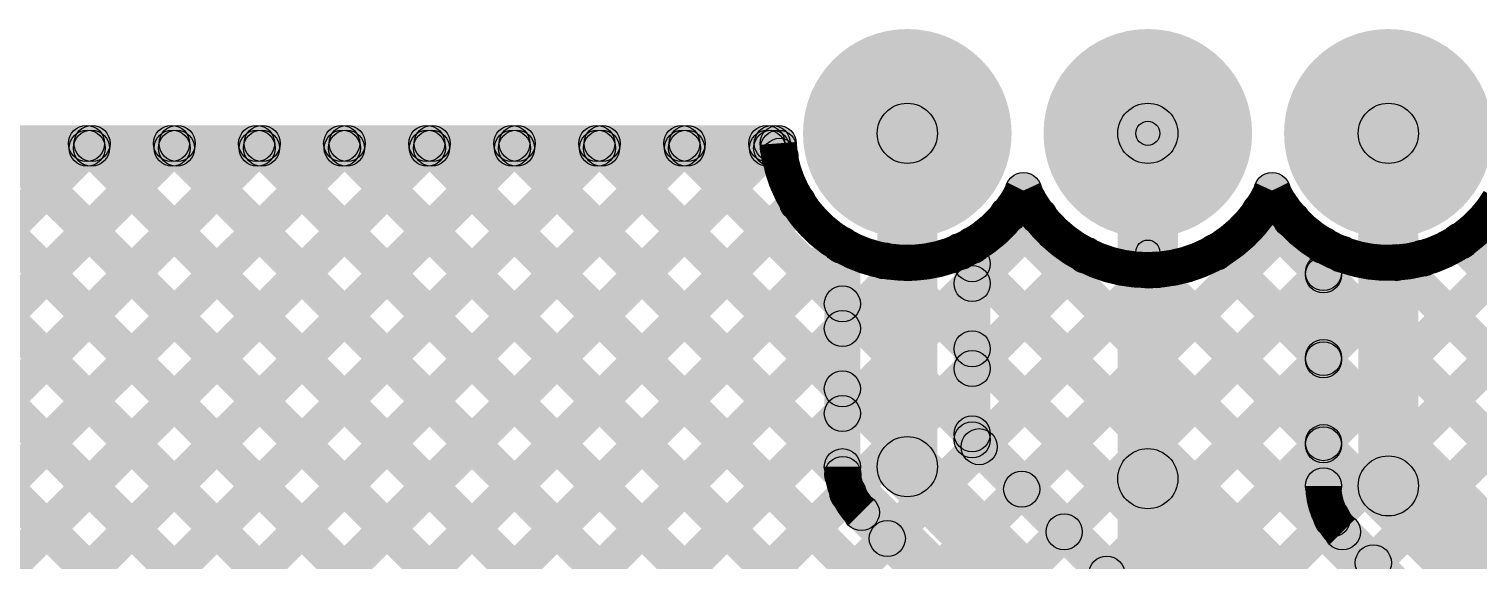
# Model space of a CAD drawing. Header units: millimetres. Extents: x 0 to 212, y 0 to 213.
# Drawn here: x 0.194 to 0.797, y 3.028 to 3.249 of the extents above; entities that cross this region are included whole.
import ezdxf

# ---------------------------------------------------------------- set-up
doc = ezdxf.new("R2010")
doc.units = ezdxf.units.MM
doc.header["$MEASUREMENT"] = 0
for name, color, linetype in [('BottomLayer', 5, 'Continuous'), ('BottomSolder', 6, 'Continuous'), ('PadHoleLayer', 156, 'Continuous'), ('TopLayer', 1, 'Continuous'), ('TopSolder', 216, 'Continuous')]:
    doc.layers.add(name, color=color, linetype=linetype)

# ---------------------------------------------------------------- blocks, each defined once
blk = doc.blocks.new('HDR_M_1X4_B_3')
at = {"layer": 'BottomLayer'}
blk.add_hatch(color=5, dxfattribs=at).paths.add_polyline_path([(-0.03937, 0.03937), (0.03937, 0.03937), (0.03937, -0.03937), (-0.03937, -0.03937)])
h = blk.add_hatch(color=5, dxfattribs=at)
edge = h.paths.add_edge_path()
edge.add_arc((0.1, 0), 0.03937, 0, 360)
h = blk.add_hatch(color=5, dxfattribs=at)
edge = h.paths.add_edge_path()
edge.add_arc((0.2, 0), 0.03937, 0, 360)
h = blk.add_hatch(color=5, dxfattribs=at)
edge = h.paths.add_edge_path()
edge.add_arc((0.3, 0), 0.03937, 0, 360)
at = {"layer": 'BottomSolder'}
blk.add_hatch(color=6, dxfattribs=at).paths.add_polyline_path([(-0.04337, 0.04337), (0.04337, 0.04337), (0.04337, -0.04337), (-0.04337, -0.04337)])
h = blk.add_hatch(color=6, dxfattribs=at)
edge = h.paths.add_edge_path()
edge.add_arc((0.1, 0), 0.04337, 0, 360)
h = blk.add_hatch(color=6, dxfattribs=at)
edge = h.paths.add_edge_path()
edge.add_arc((0.2, 0), 0.04337, 0, 360)
h = blk.add_hatch(color=6, dxfattribs=at)
edge = h.paths.add_edge_path()
edge.add_arc((0.3, 0), 0.04337, 0, 360)
at = {"layer": 'PadHoleLayer'}
h = blk.add_hatch(color=156, dxfattribs=at)
edge = h.paths.add_edge_path()
edge.add_arc((0, 0), 0.02008, 0, 360)
h = blk.add_hatch(color=156, dxfattribs=at)
edge = h.paths.add_edge_path()
edge.add_arc((0.1, 0), 0.02008, 0, 360)
h = blk.add_hatch(color=156, dxfattribs=at)
edge = h.paths.add_edge_path()
edge.add_arc((0.2, 0), 0.02008, 0, 360)
h = blk.add_hatch(color=156, dxfattribs=at)
edge = h.paths.add_edge_path()
edge.add_arc((0.3, 0), 0.02008, 0, 360)
at = {"layer": 'TopLayer'}
blk.add_hatch(color=1, dxfattribs=at).paths.add_polyline_path([(-0.03937, 0.03937), (0.03937, 0.03937), (0.03937, -0.03937), (-0.03937, -0.03937)])
h = blk.add_hatch(color=1, dxfattribs=at)
edge = h.paths.add_edge_path()
edge.add_arc((0.1, 0), 0.03937, 0, 360)
h = blk.add_hatch(color=1, dxfattribs=at)
edge = h.paths.add_edge_path()
edge.add_arc((0.2, 0), 0.03937, 0, 360)
h = blk.add_hatch(color=1, dxfattribs=at)
edge = h.paths.add_edge_path()
edge.add_arc((0.3, 0), 0.03937, 0, 360)
at = {"layer": 'TopSolder'}
blk.add_hatch(color=216, dxfattribs=at).paths.add_polyline_path([(-0.04337, 0.04337), (0.04337, 0.04337), (0.04337, -0.04337), (-0.04337, -0.04337)])
h = blk.add_hatch(color=216, dxfattribs=at)
edge = h.paths.add_edge_path()
edge.add_arc((0.1, 0), 0.04337, 0, 360)
h = blk.add_hatch(color=216, dxfattribs=at)
edge = h.paths.add_edge_path()
edge.add_arc((0.2, 0), 0.04337, 0, 360)
h = blk.add_hatch(color=216, dxfattribs=at)
edge = h.paths.add_edge_path()
edge.add_arc((0.3, 0), 0.04337, 0, 360)

msp = doc.modelspace()

# ---------------------------------------------------------------- hatches: boundary and pattern name
at = {"layer": 'BottomLayer'}
h = msp.add_hatch(color=5, dxfattribs=at)
edge = h.paths.add_edge_path()
edge.add_arc((0.65943, 3.20518), 0.0125, 0, 360)
for points in [[(0.11732, 3.1935), (0.11732, 3.2085), (0.50572, 3.2085), (0.50572, 3.1935)], [(-0.0077, 2.75011), (-0.0183, 2.76071), (0.42729, 3.2063), (0.43789, 3.1957)], [(-0.0077, 2.78546), (-0.0183, 2.79607), (0.39193, 3.2063), (0.40254, 3.1957)], [(-0.0077, 2.85617), (-0.0183, 2.86678), (0.32122, 3.2063), (0.33183, 3.1957)], [(-0.0077, 2.89153), (-0.0183, 2.90213), (0.28587, 3.2063), (0.29647, 3.1957)], [(-0.0077, 2.82082), (-0.0183, 2.83142), (0.35658, 3.2063), (0.36718, 3.1957)], [(-0.0077, 2.92688), (-0.0183, 2.93749), (0.25051, 3.2063), (0.26112, 3.1957)], [(-0.0077, 2.96224), (-0.0183, 2.97284), (0.21516, 3.2063), (0.22576, 3.1957)], [(0.01086, 2.73331), (0.00026, 2.74392), (0.46264, 3.2063), (0.47325, 3.1957)], [(0.03478, 2.72187), (0.02418, 2.73248), (0.498, 3.2063), (0.50861, 3.1957)], [(0.14218, 3.1957), (0.15279, 3.2063), (0.56696, 2.79214), (0.55635, 2.78153)], [(0.17754, 3.1957), (0.18815, 3.2063), (0.58463, 2.80982), (0.57403, 2.79921)], [(0.2129, 3.1957), (0.2235, 3.2063), (0.60231, 2.82749), (0.5917, 2.81689)], [(0.24825, 3.1957), (0.25886, 3.2063), (0.61999, 2.84517), (0.60938, 2.83457)], [(0.28361, 3.1957), (0.29421, 3.2063), (0.63767, 2.86285), (0.62706, 2.85224)], [(0.31896, 3.1957), (0.32957, 3.2063), (0.65534, 2.88053), (0.64474, 2.86992)], [(0.35432, 3.1957), (0.36492, 3.2063), (0.67302, 2.89821), (0.66241, 2.8876)], [(0.38967, 3.1957), (0.40028, 3.2063), (0.6907, 2.91588), (0.68009, 2.90528)], [(0.42503, 3.1957), (0.43563, 3.2063), (0.70838, 2.93356), (0.69777, 2.92295)], [(0.46038, 3.1957), (0.47099, 3.2063), (0.72605, 2.95124), (0.71545, 2.94063)], [(0.49574, 3.1957), (0.50634, 3.2063), (0.51171, 3.20094), (0.50111, 3.19033)], [(0.67193, 2.95143), (0.64693, 2.95143), (0.64693, 3.20518), (0.67193, 3.20518)], [(0.66443, 3.15581), (0.65443, 3.15581), (0.65443, 3.20518), (0.66443, 3.20518)], [(0.11288, 3.18965), (0.12348, 3.20026), (0.54928, 2.77446), (0.53867, 2.76386)], [(0.05035, 2.70208), (0.03974, 2.71269), (0.50865, 3.1816), (0.51926, 3.17099)], [(0.70081, 3.1674), (0.71142, 3.17801), (0.83212, 3.0573), (0.82151, 3.0467)], [(0.04982, 2.59549), (0.03921, 2.6061), (0.60899, 3.17588), (0.6196, 3.16527)], [(0.06509, 2.5047), (0.05449, 2.5153), (0.71387, 3.17469), (0.72447, 3.16408)], [(0.59607, 3.16608), (0.60668, 3.17668), (0.77909, 3.00427), (0.76848, 2.99366)], [(0.11162, 3.15555), (0.12223, 3.16615), (0.5316, 2.75678), (0.52099, 2.74618)], [(0.78392, 3.155), (0.79453, 3.16561), (0.88483, 3.0753), (0.87423, 3.0647)], [(0.04994, 2.56025), (0.03933, 2.57086), (0.62829, 3.15982), (0.6389, 3.14921)], [(0.05555, 2.67193), (0.04494, 2.68254), (0.52659, 3.16418), (0.53719, 3.15358)], [(0.10045, 2.5047), (0.08984, 2.5153), (0.73475, 3.16022), (0.74536, 3.14961)], [(0.5761, 3.15069), (0.5867, 3.1613), (0.76141, 2.98659), (0.7508, 2.97599)], [(0.68235, 3.15051), (0.69296, 3.16111), (0.81444, 3.03963), (0.80384, 3.02902)], [(0.0359, 2.61692), (0.02529, 2.62753), (0.55438, 3.15661), (0.56498, 3.14601)], [(0.05284, 2.5278), (0.04223, 2.53841), (0.65754, 3.15372), (0.66815, 3.14311)], [(0.1358, 2.5047), (0.1252, 2.5153), (0.76845, 3.15855), (0.77905, 3.14795)], [(0.17116, 2.5047), (0.16055, 2.5153), (0.80186, 3.15661), (0.81247, 3.14601)], [(0.20651, 2.5047), (0.19591, 2.5153), (0.83722, 3.15661), (0.84782, 3.14601)], [(0.24187, 2.5047), (0.23126, 2.5153), (0.87257, 3.15661), (0.88318, 3.14601)], [(0.27722, 2.5047), (0.26662, 2.5153), (0.90793, 3.15661), (0.91853, 3.14601)], [(0.54457, 3.14686), (0.55518, 3.15747), (0.74373, 2.96892), (0.73313, 2.95831)], [(0.65449, 3.14301), (0.6651, 3.15362), (0.79677, 3.02195), (0.78616, 3.01134)], [(0.75746, 3.14611), (0.76806, 3.15672), (0.85137, 3.07341), (0.84076, 3.0628)], [(0.10298, 3.12884), (0.11359, 3.13944), (0.51392, 2.73911), (0.50332, 2.7285)], [(0.29012, 2.5047), (0.27951, 2.5153), (0.8316, 3.0674), (0.84221, 3.05679)]]:
    msp.add_hatch(color=5, dxfattribs=at).paths.add_polyline_path(points)
h = msp.add_hatch(color=5, dxfattribs=at)
edge = h.paths.add_edge_path()
edge.add_arc((0.2182, 3.201), 0.0075, 0, 360)
h = msp.add_hatch(color=5, dxfattribs=at)
edge = h.paths.add_edge_path()
edge.add_arc((0.22046, 3.201), 0.0075, 0, 360)
h = msp.add_hatch(color=5, dxfattribs=at)
edge = h.paths.add_edge_path()
edge.add_arc((0.25355, 3.201), 0.0075, 0, 360)
h = msp.add_hatch(color=5, dxfattribs=at)
edge = h.paths.add_edge_path()
edge.add_arc((0.25581, 3.201), 0.0075, 0, 360)
h = msp.add_hatch(color=5, dxfattribs=at)
edge = h.paths.add_edge_path()
edge.add_arc((0.28891, 3.201), 0.0075, 0, 360)
h = msp.add_hatch(color=5, dxfattribs=at)
edge = h.paths.add_edge_path()
edge.add_arc((0.29117, 3.201), 0.0075, 0, 360)
h = msp.add_hatch(color=5, dxfattribs=at)
edge = h.paths.add_edge_path()
edge.add_arc((0.32426, 3.201), 0.0075, 0, 360)
h = msp.add_hatch(color=5, dxfattribs=at)
edge = h.paths.add_edge_path()
edge.add_arc((0.32653, 3.201), 0.0075, 0, 360)
h = msp.add_hatch(color=5, dxfattribs=at)
edge = h.paths.add_edge_path()
edge.add_arc((0.35962, 3.201), 0.0075, 0, 360)
h = msp.add_hatch(color=5, dxfattribs=at)
edge = h.paths.add_edge_path()
edge.add_arc((0.36188, 3.201), 0.0075, 0, 360)
h = msp.add_hatch(color=5, dxfattribs=at)
edge = h.paths.add_edge_path()
edge.add_arc((0.39498, 3.201), 0.0075, 0, 360)
h = msp.add_hatch(color=5, dxfattribs=at)
edge = h.paths.add_edge_path()
edge.add_arc((0.39724, 3.201), 0.0075, 0, 360)
h = msp.add_hatch(color=5, dxfattribs=at)
edge = h.paths.add_edge_path()
edge.add_arc((0.43033, 3.201), 0.0075, 0, 360)
h = msp.add_hatch(color=5, dxfattribs=at)
edge = h.paths.add_edge_path()
edge.add_arc((0.43259, 3.201), 0.0075, 0, 360)
h = msp.add_hatch(color=5, dxfattribs=at)
edge = h.paths.add_edge_path()
edge.add_arc((0.46569, 3.201), 0.0075, 0, 360)
h = msp.add_hatch(color=5, dxfattribs=at)
edge = h.paths.add_edge_path()
edge.add_arc((0.46795, 3.201), 0.0075, 0, 360)
h = msp.add_hatch(color=5, dxfattribs=at)
edge = h.paths.add_edge_path()
edge.add_arc((0.50104, 3.201), 0.0075, 0, 360)
h = msp.add_hatch(color=5, dxfattribs=at)
edge = h.paths.add_edge_path()
edge.add_arc((0.5033, 3.201), 0.0075, 0, 360)
h = msp.add_hatch(color=5, dxfattribs=at)
edge = h.paths.add_edge_path()
edge.add_arc((0.50572, 3.201), 0.0075, 0, 360)
h = msp.add_hatch(color=5, dxfattribs=at)
edge = h.paths.add_edge_path()
edge.add_arc((0.50572, 3.201), 0.0075, 0, 360)
h = msp.add_hatch(color=5, dxfattribs=at)
edge = h.paths.add_edge_path()
edge.add_arc((0.65943, 3.20518), 0.005, 0, 360)
h = msp.add_hatch(color=5, dxfattribs=at)
edge = h.paths.add_edge_path()
edge.add_arc((0.50641, 3.19563), 0.0075, 0, 360)
h = msp.add_hatch(color=5, dxfattribs=at)
edge = h.paths.add_edge_path()
edge.add_arc((0.51395, 3.1763), 0.0075, 0, 360)
h = msp.add_hatch(color=5, dxfattribs=at)
edge = h.paths.add_edge_path()
edge.add_arc((0.60776, 3.1814), 0.0075, 0, 360)
h = msp.add_hatch(color=5, dxfattribs=at)
edge = h.paths.add_edge_path()
edge.add_arc((0.60776, 3.1814), 0.0075, 0, 360)
h = msp.add_hatch(color=5, dxfattribs=at)
edge = h.paths.add_edge_path()
edge.add_arc((0.71109, 3.1814), 0.0075, 0, 360)
h = msp.add_hatch(color=5, dxfattribs=at)
edge = h.paths.add_edge_path()
edge.add_arc((0.71109, 3.1814), 0.0075, 0, 360)
h = msp.add_hatch(color=5, dxfattribs=at)
edge = h.paths.add_edge_path()
edge.add_arc((0.60137, 3.17138), 0.0075, 0, 360)
h = msp.add_hatch(color=5, dxfattribs=at)
edge = h.paths.add_edge_path()
edge.add_arc((0.6143, 3.17057), 0.0075, 0, 360)
h = msp.add_hatch(color=5, dxfattribs=at)
edge = h.paths.add_edge_path()
edge.add_arc((0.70611, 3.17271), 0.0075, 0, 360)
h = msp.add_hatch(color=5, dxfattribs=at)
edge = h.paths.add_edge_path()
edge.add_arc((0.71917, 3.16938), 0.0075, 0, 360)
h = msp.add_hatch(color=5, dxfattribs=at)
edge = h.paths.add_edge_path()
edge.add_arc((0.53189, 3.15888), 0.0075, 0, 360)
h = msp.add_hatch(color=5, dxfattribs=at)
edge = h.paths.add_edge_path()
edge.add_arc((0.78923, 3.1603), 0.0075, 0, 360)
h = msp.add_hatch(color=5, dxfattribs=at)
edge = h.paths.add_edge_path()
edge.add_arc((0.54988, 3.15216), 0.0075, 0, 360)
h = msp.add_hatch(color=5, dxfattribs=at)
edge = h.paths.add_edge_path()
edge.add_arc((0.5814, 3.156), 0.0075, 0, 360)
h = msp.add_hatch(color=5, dxfattribs=at)
edge = h.paths.add_edge_path()
edge.add_arc((0.63359, 3.15452), 0.0075, 0, 360)
h = msp.add_hatch(color=5, dxfattribs=at)
edge = h.paths.add_edge_path()
edge.add_arc((0.65943, 3.15581), 0.005, 0, 360)
h = msp.add_hatch(color=5, dxfattribs=at)
edge = h.paths.add_edge_path()
edge.add_arc((0.68765, 3.15581), 0.0075, 0, 360)
h = msp.add_hatch(color=5, dxfattribs=at)
edge = h.paths.add_edge_path()
edge.add_arc((0.74006, 3.15491), 0.0075, 0, 360)
h = msp.add_hatch(color=5, dxfattribs=at)
edge = h.paths.add_edge_path()
edge.add_arc((0.77375, 3.15325), 0.0075, 0, 360)
h = msp.add_hatch(color=5, dxfattribs=at)
edge = h.paths.add_edge_path()
edge.add_arc((0.55968, 3.15131), 0.0075, 0, 360)
h = msp.add_hatch(color=5, dxfattribs=at)
edge = h.paths.add_edge_path()
edge.add_arc((0.6598, 3.14831), 0.0075, 0, 360)
h = msp.add_hatch(color=5, dxfattribs=at)
edge = h.paths.add_edge_path()
edge.add_arc((0.66285, 3.14841), 0.0075, 0, 360)
h = msp.add_hatch(color=5, dxfattribs=at)
edge = h.paths.add_edge_path()
edge.add_arc((0.76276, 3.15141), 0.0075, 0, 360)
at = {"layer": 'TopLayer'}
h = msp.add_hatch(color=1, dxfattribs=at)
edge = h.paths.add_edge_path()
edge.add_arc((0.55943, 3.20518), 0.0125, 0, 360)
h = msp.add_hatch(color=1, dxfattribs=at)
edge = h.paths.add_edge_path()
edge.add_arc((0.65943, 3.20518), 0.0125, 0, 360)
h = msp.add_hatch(color=1, dxfattribs=at)
edge = h.paths.add_edge_path()
edge.add_arc((0.75943, 3.20518), 0.0125, 0, 360)
h = msp.add_hatch(color=1, dxfattribs=at)
edge = h.paths.add_edge_path()
edge.add_arc((0.65943, 3.20518), 0.005, 0, 360)
for points in [[(-0.0087, 2.81982), (-0.0193, 2.83042), (0.35458, 3.2043), (0.36518, 3.1937)], [(-0.0087, 2.85517), (-0.0193, 2.86578), (0.31922, 3.2043), (0.32983, 3.1937)], [(-0.0087, 2.89053), (-0.0193, 2.90113), (0.28387, 3.2043), (0.29447, 3.1937)], [(-0.0087, 2.92588), (-0.0193, 2.93649), (0.24851, 3.2043), (0.25912, 3.1937)], [(-0.0087, 2.74911), (-0.0193, 2.75971), (0.42529, 3.2043), (0.43589, 3.1937)], [(-0.0087, 2.78446), (-0.0193, 2.79507), (0.38993, 3.2043), (0.40054, 3.1937)], [(0.01086, 2.73331), (0.00026, 2.74392), (0.46064, 3.2043), (0.47125, 3.1937)], [(0.03478, 2.72187), (0.02418, 2.73248), (0.496, 3.2043), (0.50661, 3.1937)], [(0.13603, 3.10597), (0.12542, 3.11657), (0.21316, 3.2043), (0.22376, 3.1937)], [(0.14418, 3.1937), (0.15479, 3.2043), (0.80246, 2.55664), (0.79185, 2.54603)], [(0.1482, 3.1915), (0.1482, 3.2065), (0.50591, 3.2065), (0.50591, 3.1915)], [(0.17954, 3.1937), (0.19015, 3.2043), (0.82013, 2.57432), (0.80953, 2.56371)], [(0.2149, 3.1937), (0.2255, 3.2043), (0.83781, 2.59199), (0.8272, 2.58139)], [(0.25025, 3.1937), (0.26086, 3.2043), (0.85549, 2.60967), (0.84488, 2.59907)], [(0.28561, 3.1937), (0.29621, 3.2043), (0.87317, 2.62735), (0.86256, 2.61674)], [(0.32096, 3.1937), (0.33157, 3.2043), (0.8914, 2.64447), (0.8808, 2.63386)], [(0.35632, 3.1937), (0.36692, 3.2043), (0.92288, 2.64834), (0.91228, 2.63774)], [(0.39167, 3.1937), (0.40228, 3.2043), (0.53792, 3.06866), (0.52732, 3.05805)], [(0.42703, 3.1937), (0.43763, 3.2043), (0.53773, 3.10421), (0.52712, 3.0936)], [(0.46238, 3.1937), (0.47299, 3.2043), (0.53773, 3.13956), (0.52712, 3.12896)], [(0.49774, 3.1937), (0.50834, 3.2043), (0.51171, 3.20094), (0.50111, 3.19033)], [(0.57193, 3.06657), (0.54693, 3.06657), (0.54693, 3.20518), (0.57193, 3.20518)], [(0.67193, 3.06157), (0.64693, 3.06157), (0.64693, 3.20518), (0.67193, 3.20518)], [(0.66443, 3.15581), (0.65443, 3.15581), (0.65443, 3.20518), (0.66443, 3.20518)], [(0.77193, 3.05857), (0.74693, 3.05857), (0.74693, 3.20518), (0.77193, 3.20518)], [(0.05035, 2.70208), (0.03974, 2.71269), (0.50865, 3.1816), (0.51926, 3.17099)], [(0.70081, 3.1674), (0.71142, 3.17801), (0.73773, 3.1517), (0.72712, 3.14109)], [(0.59173, 3.1374), (0.58112, 3.14801), (0.60899, 3.17588), (0.6196, 3.16527)], [(0.59607, 3.16608), (0.60668, 3.17668), (1.05506, 2.7283), (1.04445, 2.7177)], [(0.61229, 3.05189), (0.60168, 3.0625), (0.71387, 3.17469), (0.72447, 3.16408)], [(0.14324, 3.15929), (0.15384, 3.1699), (0.78478, 2.53896), (0.77417, 2.52836)], [(0.05555, 2.67193), (0.04494, 2.68254), (0.52659, 3.16418), (0.53719, 3.15358)], [(0.59173, 3.10204), (0.58112, 3.11265), (0.62829, 3.15982), (0.6389, 3.14921)], [(0.68235, 3.15051), (0.69296, 3.16111), (0.73773, 3.11634), (0.72712, 3.10573)], [(0.53993, 3.06657), (0.52493, 3.06657), (0.52493, 3.15857), (0.53993, 3.15857)], [(0.59393, 3.07776), (0.57893, 3.07776), (0.57893, 3.15857), (0.59393, 3.15857)], [(0.58112, 3.14567), (0.59173, 3.15627), (1.0197, 2.7283), (1.00909, 2.7177)], [(0.59461, 3.06957), (0.58401, 3.08018), (0.65754, 3.15372), (0.66815, 3.14311)], [(0.65449, 3.14301), (0.6651, 3.15362), (0.73773, 3.08098), (0.72712, 3.07038)], [(0.73993, 3.05857), (0.72493, 3.05857), (0.72493, 3.15857), (0.73993, 3.15857)], [(0.62997, 3.03422), (0.61936, 3.04482), (0.72712, 3.15259), (0.73773, 3.14198)], [(0.13656, 3.13061), (0.14717, 3.14122), (0.7671, 2.52128), (0.75649, 2.51068)], [(0.0359, 2.61692), (0.02529, 2.62753), (0.52712, 3.12936), (0.53773, 3.11876)], [(0.12558, 3.10624), (0.13619, 3.11684), (0.74942, 2.50361), (0.73882, 2.493)], [(0.58112, 3.11031), (0.59173, 3.12092), (0.98434, 2.7283), (0.97374, 2.7177)], [(0.64765, 3.01654), (0.63704, 3.02715), (0.72712, 3.11723), (0.73773, 3.10662)], [(0.05903, 2.6047), (0.04842, 2.6153), (0.52712, 3.09401), (0.53773, 3.0834)], [(0.58112, 3.07496), (0.59173, 3.08556), (0.94899, 2.7283), (0.93838, 2.7177)], [(0.58112, 3.07245), (0.59173, 3.08306), (0.94649, 2.7283), (0.93588, 2.7177)], [(0.66532, 2.99886), (0.65472, 3.00947), (0.72712, 3.08187), (0.73773, 3.07127)], [(0.55059, 3.05774), (0.56826, 3.07541), (0.93884, 2.70484), (0.92116, 2.68716)], [(0.65059, 3.05274), (0.66826, 3.07041), (0.95632, 2.78236), (0.93864, 2.76468)], [(0.75059, 3.04974), (0.76826, 3.06741), (0.97458, 2.8611), (0.9569, 2.84342)], [(0.09438, 2.6047), (0.08377, 2.6153), (0.52943, 3.06096), (0.54004, 3.05035)], [(0.53503, 3.04218), (0.54564, 3.05279), (0.91621, 2.68221), (0.9056, 2.67161)], [(0.683, 2.98118), (0.67239, 2.99179), (0.73083, 3.05023), (0.74144, 3.03962)], [(0.73503, 3.03418), (0.74564, 3.04479), (0.95195, 2.83847), (0.94134, 2.82786)], [(0.12974, 2.6047), (0.11913, 2.6153), (0.54582, 3.04199), (0.55643, 3.03139)], [(0.70068, 2.96351), (0.69007, 2.97411), (0.74789, 3.03193), (0.75849, 3.02132)]]:
    msp.add_hatch(color=1, dxfattribs=at).paths.add_polyline_path(points)
h = msp.add_hatch(color=1, dxfattribs=at)
edge = h.paths.add_edge_path()
edge.add_arc((0.21846, 3.199), 0.0075, 0, 360)
h = msp.add_hatch(color=1, dxfattribs=at)
edge = h.paths.add_edge_path()
edge.add_arc((0.2202, 3.199), 0.0075, 0, 360)
h = msp.add_hatch(color=1, dxfattribs=at)
edge = h.paths.add_edge_path()
edge.add_arc((0.25381, 3.199), 0.0075, 0, 360)
h = msp.add_hatch(color=1, dxfattribs=at)
edge = h.paths.add_edge_path()
edge.add_arc((0.25555, 3.199), 0.0075, 0, 360)
h = msp.add_hatch(color=1, dxfattribs=at)
edge = h.paths.add_edge_path()
edge.add_arc((0.28917, 3.199), 0.0075, 0, 360)
h = msp.add_hatch(color=1, dxfattribs=at)
edge = h.paths.add_edge_path()
edge.add_arc((0.29091, 3.199), 0.0075, 0, 360)
h = msp.add_hatch(color=1, dxfattribs=at)
edge = h.paths.add_edge_path()
edge.add_arc((0.32453, 3.199), 0.0075, 0, 360)
h = msp.add_hatch(color=1, dxfattribs=at)
edge = h.paths.add_edge_path()
edge.add_arc((0.32626, 3.199), 0.0075, 0, 360)
h = msp.add_hatch(color=1, dxfattribs=at)
edge = h.paths.add_edge_path()
edge.add_arc((0.35988, 3.199), 0.0075, 0, 360)
h = msp.add_hatch(color=1, dxfattribs=at)
edge = h.paths.add_edge_path()
edge.add_arc((0.36162, 3.199), 0.0075, 0, 360)
h = msp.add_hatch(color=1, dxfattribs=at)
edge = h.paths.add_edge_path()
edge.add_arc((0.39524, 3.199), 0.0075, 0, 360)
h = msp.add_hatch(color=1, dxfattribs=at)
edge = h.paths.add_edge_path()
edge.add_arc((0.39698, 3.199), 0.0075, 0, 360)
h = msp.add_hatch(color=1, dxfattribs=at)
edge = h.paths.add_edge_path()
edge.add_arc((0.43059, 3.199), 0.0075, 0, 360)
h = msp.add_hatch(color=1, dxfattribs=at)
edge = h.paths.add_edge_path()
edge.add_arc((0.43233, 3.199), 0.0075, 0, 360)
h = msp.add_hatch(color=1, dxfattribs=at)
edge = h.paths.add_edge_path()
edge.add_arc((0.46595, 3.199), 0.0075, 0, 360)
h = msp.add_hatch(color=1, dxfattribs=at)
edge = h.paths.add_edge_path()
edge.add_arc((0.46769, 3.199), 0.0075, 0, 360)
h = msp.add_hatch(color=1, dxfattribs=at)
edge = h.paths.add_edge_path()
edge.add_arc((0.5013, 3.199), 0.0075, 0, 360)
h = msp.add_hatch(color=1, dxfattribs=at)
edge = h.paths.add_edge_path()
edge.add_arc((0.50304, 3.199), 0.0075, 0, 360)
h = msp.add_hatch(color=1, dxfattribs=at)
edge = h.paths.add_edge_path()
edge.add_arc((0.50591, 3.199), 0.0075, 0, 360)
h = msp.add_hatch(color=1, dxfattribs=at)
edge = h.paths.add_edge_path()
edge.add_arc((0.50591, 3.199), 0.0075, 0, 360)
h = msp.add_hatch(color=1, dxfattribs=at)
edge = h.paths.add_edge_path()
edge.add_arc((0.50641, 3.19563), 0.0075, 0, 360)
h = msp.add_hatch(color=1, dxfattribs=at)
edge = h.paths.add_edge_path()
edge.add_arc((0.51395, 3.1763), 0.0075, 0, 360)
h = msp.add_hatch(color=1, dxfattribs=at)
edge = h.paths.add_edge_path()
edge.add_arc((0.60776, 3.1814), 0.0075, 0, 360)
h = msp.add_hatch(color=1, dxfattribs=at)
edge = h.paths.add_edge_path()
edge.add_arc((0.60776, 3.1814), 0.0075, 0, 360)
h = msp.add_hatch(color=1, dxfattribs=at)
edge = h.paths.add_edge_path()
edge.add_arc((0.71109, 3.1814), 0.0075, 0, 360)
h = msp.add_hatch(color=1, dxfattribs=at)
edge = h.paths.add_edge_path()
edge.add_arc((0.71109, 3.1814), 0.0075, 0, 360)
h = msp.add_hatch(color=1, dxfattribs=at)
edge = h.paths.add_edge_path()
edge.add_arc((0.60137, 3.17138), 0.0075, 0, 360)
h = msp.add_hatch(color=1, dxfattribs=at)
edge = h.paths.add_edge_path()
edge.add_arc((0.6143, 3.17057), 0.0075, 0, 360)
h = msp.add_hatch(color=1, dxfattribs=at)
edge = h.paths.add_edge_path()
edge.add_arc((0.70611, 3.17271), 0.0075, 0, 360)
h = msp.add_hatch(color=1, dxfattribs=at)
edge = h.paths.add_edge_path()
edge.add_arc((0.71917, 3.16938), 0.0075, 0, 360)
h = msp.add_hatch(color=1, dxfattribs=at)
edge = h.paths.add_edge_path()
edge.add_arc((0.53189, 3.15888), 0.0075, 0, 360)
h = msp.add_hatch(color=1, dxfattribs=at)
edge = h.paths.add_edge_path()
edge.add_arc((0.53243, 3.15857), 0.0075, 0, 360)
h = msp.add_hatch(color=1, dxfattribs=at)
edge = h.paths.add_edge_path()
edge.add_arc((0.53243, 3.15857), 0.0075, 0, 360)
h = msp.add_hatch(color=1, dxfattribs=at)
edge = h.paths.add_edge_path()
edge.add_arc((0.58643, 3.15857), 0.0075, 0, 360)
h = msp.add_hatch(color=1, dxfattribs=at)
edge = h.paths.add_edge_path()
edge.add_arc((0.58643, 3.15857), 0.0075, 0, 360)
h = msp.add_hatch(color=1, dxfattribs=at)
edge = h.paths.add_edge_path()
edge.add_arc((0.73243, 3.15857), 0.0075, 0, 360)
h = msp.add_hatch(color=1, dxfattribs=at)
edge = h.paths.add_edge_path()
edge.add_arc((0.73243, 3.15857), 0.0075, 0, 360)
h = msp.add_hatch(color=1, dxfattribs=at)
edge = h.paths.add_edge_path()
edge.add_arc((0.63359, 3.15452), 0.0075, 0, 360)
h = msp.add_hatch(color=1, dxfattribs=at)
edge = h.paths.add_edge_path()
edge.add_arc((0.65943, 3.15581), 0.005, 0, 360)
h = msp.add_hatch(color=1, dxfattribs=at)
edge = h.paths.add_edge_path()
edge.add_arc((0.68765, 3.15581), 0.0075, 0, 360)
h = msp.add_hatch(color=1, dxfattribs=at)
edge = h.paths.add_edge_path()
edge.add_arc((0.58643, 3.15097), 0.0075, 0, 360)
h = msp.add_hatch(color=1, dxfattribs=at)
edge = h.paths.add_edge_path()
edge.add_arc((0.6598, 3.14831), 0.0075, 0, 360)
h = msp.add_hatch(color=1, dxfattribs=at)
edge = h.paths.add_edge_path()
edge.add_arc((0.66285, 3.14841), 0.0075, 0, 360)
h = msp.add_hatch(color=1, dxfattribs=at)
edge = h.paths.add_edge_path()
edge.add_arc((0.73243, 3.14728), 0.0075, 0, 360)
h = msp.add_hatch(color=1, dxfattribs=at)
edge = h.paths.add_edge_path()
edge.add_arc((0.73243, 3.14639), 0.0075, 0, 360)
h = msp.add_hatch(color=1, dxfattribs=at)
edge = h.paths.add_edge_path()
edge.add_arc((0.58643, 3.1427), 0.0075, 0, 360)
h = msp.add_hatch(color=1, dxfattribs=at)
edge = h.paths.add_edge_path()
edge.add_arc((0.53243, 3.13426), 0.0075, 0, 360)
h = msp.add_hatch(color=1, dxfattribs=at)
edge = h.paths.add_edge_path()
edge.add_arc((0.53243, 3.12406), 0.0075, 0, 360)
h = msp.add_hatch(color=1, dxfattribs=at)
edge = h.paths.add_edge_path()
edge.add_arc((0.58643, 3.11562), 0.0075, 0, 360)
h = msp.add_hatch(color=1, dxfattribs=at)
edge = h.paths.add_edge_path()
edge.add_arc((0.73243, 3.11193), 0.0075, 0, 360)
h = msp.add_hatch(color=1, dxfattribs=at)
edge = h.paths.add_edge_path()
edge.add_arc((0.73243, 3.11104), 0.0075, 0, 360)
h = msp.add_hatch(color=1, dxfattribs=at)
edge = h.paths.add_edge_path()
edge.add_arc((0.58643, 3.10735), 0.0075, 0, 360)
h = msp.add_hatch(color=1, dxfattribs=at)
edge = h.paths.add_edge_path()
edge.add_arc((0.53243, 3.0989), 0.0075, 0, 360)
h = msp.add_hatch(color=1, dxfattribs=at)
edge = h.paths.add_edge_path()
edge.add_arc((0.53243, 3.0887), 0.0075, 0, 360)
h = msp.add_hatch(color=1, dxfattribs=at)
edge = h.paths.add_edge_path()
edge.add_arc((0.58643, 3.08026), 0.0075, 0, 360)
h = msp.add_hatch(color=1, dxfattribs=at)
edge = h.paths.add_edge_path()
edge.add_arc((0.58643, 3.07776), 0.0075, 0, 360)
h = msp.add_hatch(color=1, dxfattribs=at)
edge = h.paths.add_edge_path()
edge.add_arc((0.58643, 3.07776), 0.0075, 0, 360)
h = msp.add_hatch(color=1, dxfattribs=at)
edge = h.paths.add_edge_path()
edge.add_arc((0.58931, 3.07488), 0.0075, 0, 360)
h = msp.add_hatch(color=1, dxfattribs=at)
edge = h.paths.add_edge_path()
edge.add_arc((0.73243, 3.07657), 0.0075, 0, 360)
h = msp.add_hatch(color=1, dxfattribs=at)
edge = h.paths.add_edge_path()
edge.add_arc((0.73243, 3.07568), 0.0075, 0, 360)
h = msp.add_hatch(color=1, dxfattribs=at)
edge = h.paths.add_edge_path()
edge.add_arc((0.55943, 3.06657), 0.0125, 0, 360)
h = msp.add_hatch(color=1, dxfattribs=at)
edge = h.paths.add_edge_path()
edge.add_arc((0.55943, 3.06657), 0.0125, 0, 360)
h = msp.add_hatch(color=1, dxfattribs=at)
edge = h.paths.add_edge_path()
edge.add_arc((0.53243, 3.06657), 0.0075, 0, 360)
h = msp.add_hatch(color=1, dxfattribs=at)
edge = h.paths.add_edge_path()
edge.add_arc((0.53243, 3.06657), 0.0075, 0, 360)
h = msp.add_hatch(color=1, dxfattribs=at)
edge = h.paths.add_edge_path()
edge.add_arc((0.53243, 3.06657), 0.0075, 0, 360)
h = msp.add_hatch(color=1, dxfattribs=at)
edge = h.paths.add_edge_path()
edge.add_arc((0.53262, 3.06336), 0.0075, 0, 360)
h = msp.add_hatch(color=1, dxfattribs=at)
edge = h.paths.add_edge_path()
edge.add_arc((0.65943, 3.06157), 0.0125, 0, 360)
h = msp.add_hatch(color=1, dxfattribs=at)
edge = h.paths.add_edge_path()
edge.add_arc((0.65943, 3.06157), 0.0125, 0, 360)
h = msp.add_hatch(color=1, dxfattribs=at)
edge = h.paths.add_edge_path()
edge.add_arc((0.75943, 3.05857), 0.0125, 0, 360)
h = msp.add_hatch(color=1, dxfattribs=at)
edge = h.paths.add_edge_path()
edge.add_arc((0.75943, 3.05857), 0.0125, 0, 360)
h = msp.add_hatch(color=1, dxfattribs=at)
edge = h.paths.add_edge_path()
edge.add_arc((0.53473, 3.05565), 0.0075, 0, 360)
h = msp.add_hatch(color=1, dxfattribs=at)
edge = h.paths.add_edge_path()
edge.add_arc((0.60699, 3.0572), 0.0075, 0, 360)
h = msp.add_hatch(color=1, dxfattribs=at)
edge = h.paths.add_edge_path()
edge.add_arc((0.73243, 3.05857), 0.0075, 0, 360)
h = msp.add_hatch(color=1, dxfattribs=at)
edge = h.paths.add_edge_path()
edge.add_arc((0.73243, 3.05857), 0.0075, 0, 360)
h = msp.add_hatch(color=1, dxfattribs=at)
edge = h.paths.add_edge_path()
edge.add_arc((0.73243, 3.05857), 0.0075, 0, 360)
h = msp.add_hatch(color=1, dxfattribs=at)
edge = h.paths.add_edge_path()
edge.add_arc((0.54033, 3.04748), 0.0075, 0, 360)
h = msp.add_hatch(color=1, dxfattribs=at)
edge = h.paths.add_edge_path()
edge.add_arc((0.54033, 3.04748), 0.0075, 0, 360)
h = msp.add_hatch(color=1, dxfattribs=at)
edge = h.paths.add_edge_path()
edge.add_arc((0.54033, 3.04748), 0.0075, 0, 360)
h = msp.add_hatch(color=1, dxfattribs=at)
edge = h.paths.add_edge_path()
edge.add_arc((0.73613, 3.04492), 0.0075, 0, 360)
h = msp.add_hatch(color=1, dxfattribs=at)
edge = h.paths.add_edge_path()
edge.add_arc((0.62466, 3.03952), 0.0075, 0, 360)
h = msp.add_hatch(color=1, dxfattribs=at)
edge = h.paths.add_edge_path()
edge.add_arc((0.74033, 3.03948), 0.0075, 0, 360)
h = msp.add_hatch(color=1, dxfattribs=at)
edge = h.paths.add_edge_path()
edge.add_arc((0.74033, 3.03948), 0.0075, 0, 360)
h = msp.add_hatch(color=1, dxfattribs=at)
edge = h.paths.add_edge_path()
edge.add_arc((0.74033, 3.03948), 0.0075, 0, 360)
h = msp.add_hatch(color=1, dxfattribs=at)
edge = h.paths.add_edge_path()
edge.add_arc((0.55112, 3.03669), 0.0075, 0, 360)
h = msp.add_hatch(color=1, dxfattribs=at)
edge = h.paths.add_edge_path()
edge.add_arc((0.75319, 3.02663), 0.0075, 0, 360)
h = msp.add_hatch(color=1, dxfattribs=at)
edge = h.paths.add_edge_path()
edge.add_arc((0.64234, 3.02184), 0.0075, 0, 360)

# ---------------------------------------------------------------- linework, layer by layer
at = {"layer": 'BottomLayer', "const_width": 0.015}
for points in [[(0.60776, 3.1814, -0.762884), (0.50572, 3.201)], [(0.71109, 3.1814, -0.640583), (0.60776, 3.1814)], [(0.80556, 3.17736, -0.593249), (0.71109, 3.1814)]]:
    msp.add_lwpolyline(points, format="xyb", dxfattribs=at)
at = {"layer": 'BottomLayer'}
for centre, radius in [((0.65943, 3.20518), 0.0125), ((0.2182, 3.201), 0.0075), ((0.22046, 3.201), 0.0075), ((0.25355, 3.201), 0.0075), ((0.25581, 3.201), 0.0075), ((0.28891, 3.201), 0.0075), ((0.29117, 3.201), 0.0075), ((0.32426, 3.201), 0.0075), ((0.32653, 3.201), 0.0075), ((0.35962, 3.201), 0.0075), ((0.36188, 3.201), 0.0075), ((0.39498, 3.201), 0.0075), ((0.39724, 3.201), 0.0075), ((0.43033, 3.201), 0.0075), ((0.43259, 3.201), 0.0075), ((0.46569, 3.201), 0.0075), ((0.46795, 3.201), 0.0075), ((0.50104, 3.201), 0.0075), ((0.5033, 3.201), 0.0075), ((0.50572, 3.201), 0.0075), ((0.50572, 3.201), 0.0075), ((0.65943, 3.20518), 0.005), ((0.50641, 3.19563), 0.0075), ((0.51395, 3.1763), 0.0075), ((0.60776, 3.1814), 0.0075), ((0.60776, 3.1814), 0.0075), ((0.71109, 3.1814), 0.0075), ((0.71109, 3.1814), 0.0075), ((0.60137, 3.17138), 0.0075), ((0.6143, 3.17057), 0.0075), ((0.70611, 3.17271), 0.0075), ((0.71917, 3.16938), 0.0075), ((0.53189, 3.15888), 0.0075), ((0.78923, 3.1603), 0.0075), ((0.54988, 3.15216), 0.0075), ((0.5814, 3.156), 0.0075), ((0.63359, 3.15452), 0.0075), ((0.65943, 3.15581), 0.005), ((0.68765, 3.15581), 0.0075), ((0.74006, 3.15491), 0.0075), ((0.77375, 3.15325), 0.0075), ((0.55968, 3.15131), 0.0075), ((0.6598, 3.14831), 0.0075), ((0.66285, 3.14841), 0.0075), ((0.76276, 3.15141), 0.0075)]:
    msp.add_circle(centre, radius, dxfattribs=at)
at = {"layer": 'TopLayer', "const_width": 0.015}
for points in [[(0.53243, 3.15857, -0.236999), (0.50591, 3.199)], [(0.60776, 3.1814, -0.148241), (0.58643, 3.15857)], [(0.71109, 3.1814, -0.640583), (0.60776, 3.1814)], [(0.73243, 3.15857, -0.148241), (0.71109, 3.1814)], [(0.54033, 3.04748, -0.198912), (0.53243, 3.06657)], [(0.54033, 3.04748, -0.198912), (0.53243, 3.06657)], [(0.74033, 3.03948, -0.198912), (0.73243, 3.05857)], [(0.74033, 3.03948, -0.198912), (0.73243, 3.05857)]]:
    msp.add_lwpolyline(points, format="xyb", dxfattribs=at)
at = {"layer": 'TopLayer'}
for centre, radius in [((0.55943, 3.20518), 0.0125), ((0.65943, 3.20518), 0.0125), ((0.75943, 3.20518), 0.0125), ((0.65943, 3.20518), 0.005), ((0.21846, 3.199), 0.0075), ((0.2202, 3.199), 0.0075), ((0.25381, 3.199), 0.0075), ((0.25555, 3.199), 0.0075), ((0.28917, 3.199), 0.0075), ((0.29091, 3.199), 0.0075), ((0.32453, 3.199), 0.0075), ((0.32626, 3.199), 0.0075), ((0.35988, 3.199), 0.0075), ((0.36162, 3.199), 0.0075), ((0.39524, 3.199), 0.0075), ((0.39698, 3.199), 0.0075), ((0.43059, 3.199), 0.0075), ((0.43233, 3.199), 0.0075), ((0.46595, 3.199), 0.0075), ((0.46769, 3.199), 0.0075), ((0.5013, 3.199), 0.0075), ((0.50304, 3.199), 0.0075), ((0.50591, 3.199), 0.0075), ((0.50591, 3.199), 0.0075), ((0.50641, 3.19563), 0.0075), ((0.51395, 3.1763), 0.0075), ((0.60776, 3.1814), 0.0075), ((0.60776, 3.1814), 0.0075), ((0.71109, 3.1814), 0.0075), ((0.71109, 3.1814), 0.0075), ((0.60137, 3.17138), 0.0075), ((0.6143, 3.17057), 0.0075), ((0.70611, 3.17271), 0.0075), ((0.71917, 3.16938), 0.0075), ((0.53189, 3.15888), 0.0075), ((0.53243, 3.15857), 0.0075), ((0.53243, 3.15857), 0.0075), ((0.58643, 3.15857), 0.0075), ((0.58643, 3.15857), 0.0075), ((0.73243, 3.15857), 0.0075), ((0.73243, 3.15857), 0.0075), ((0.63359, 3.15452), 0.0075), ((0.65943, 3.15581), 0.005), ((0.68765, 3.15581), 0.0075), ((0.58643, 3.15097), 0.0075), ((0.6598, 3.14831), 0.0075), ((0.66285, 3.14841), 0.0075), ((0.73243, 3.14728), 0.0075), ((0.73243, 3.14639), 0.0075), ((0.58643, 3.1427), 0.0075), ((0.53243, 3.13426), 0.0075), ((0.53243, 3.12406), 0.0075), ((0.58643, 3.11562), 0.0075), ((0.73243, 3.11193), 0.0075), ((0.73243, 3.11104), 0.0075), ((0.58643, 3.10735), 0.0075), ((0.53243, 3.0989), 0.0075), ((0.53243, 3.0887), 0.0075), ((0.58643, 3.08026), 0.0075), ((0.58643, 3.07776), 0.0075), ((0.58643, 3.07776), 0.0075), ((0.58931, 3.07488), 0.0075), ((0.73243, 3.07657), 0.0075), ((0.73243, 3.07568), 0.0075), ((0.55943, 3.06657), 0.0125), ((0.55943, 3.06657), 0.0125), ((0.53243, 3.06657), 0.0075), ((0.53243, 3.06657), 0.0075), ((0.53243, 3.06657), 0.0075), ((0.53262, 3.06336), 0.0075), ((0.65943, 3.06157), 0.0125), ((0.65943, 3.06157), 0.0125), ((0.75943, 3.05857), 0.0125), ((0.75943, 3.05857), 0.0125), ((0.53473, 3.05565), 0.0075), ((0.60699, 3.0572), 0.0075), ((0.73243, 3.05857), 0.0075), ((0.73243, 3.05857), 0.0075), ((0.73243, 3.05857), 0.0075), ((0.54033, 3.04748), 0.0075), ((0.54033, 3.04748), 0.0075), ((0.54033, 3.04748), 0.0075), ((0.73613, 3.04492), 0.0075), ((0.62466, 3.03952), 0.0075), ((0.74033, 3.03948), 0.0075), ((0.74033, 3.03948), 0.0075), ((0.74033, 3.03948), 0.0075), ((0.55112, 3.03669), 0.0075), ((0.75319, 3.02663), 0.0075), ((0.64234, 3.02184), 0.0075)]:
    msp.add_circle(centre, radius, dxfattribs=at)

# ---------------------------------------------------------------- block references
at = {"rotation": 180}
msp.add_blockref('HDR_M_1X4_B_3', (0.85943, 3.20518), dxfattribs=at)

doc.saveas('drawing.dxf')
